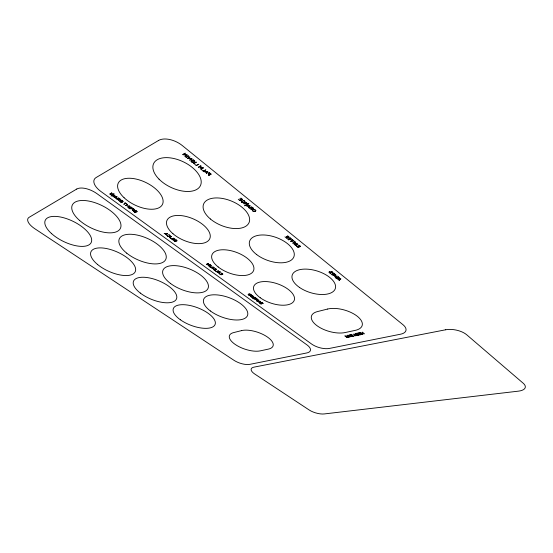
<?xml version="1.0" encoding="UTF-8"?>
<svg xmlns="http://www.w3.org/2000/svg" width="553" height="553" viewBox="0 0 553 553"><rect width="100%" height="100%" fill="white"/><g stroke="black" fill="none" stroke-linecap="round" stroke-linejoin="round"><path stroke-width="0.83" d="M294.168 244.039L295.406 245.11L297.217 244.813A1.797 0.968 18.5 0 0 297.811 244.391M297.756 244.371L296.588 243.313L294.701 243.596A1.797 0.961 18.5 0 0 294.113 244.018M297.597 244.329L296.463 243.375L294.839 243.686A1.839 0.982 18.4 0 0 294.293 244.025M251.11 294.867L249.375 294.065M206.587 172.923L207.513 171.451L205.052 171.686M248.815 207.05L248.567 207.645L250.136 205.633L246.258 205.792L247.309 205.84L248.878 206.974L249.901 205.668L247.454 205.827M339.404 279.998L338.961 280.364L340.918 278.926L337.123 278.892L339.48 279.936L340.683 278.94L338.277 278.968M117.934 198.223L117.803 198.382A0.83 0.408 26.1 0 0 117.9 198.741M335.906 277.295L335.858 277.323A0.747 0.38 16.3 0 0 335.768 277.53L336.051 277.938M209.898 266.359L211.688 265.813L210.292 266.311A1.873 0.892 21.3 0 0 209.898 266.532M359.644 333.798L359.664 333.784A1.065 0.491 15.2 0 0 359.782 333.666A0.816 0.373 15.2 0 0 359.623 333.314A1.071 0.491 15.2 0 0 359.443 333.189L359.367 333.148A0.816 0.373 15.2 0 0 358.932 332.996L358.247 332.989A1.376 0.629 15.2 0 0 357.591 333.369M250.889 207.216L250.654 207.43A0.864 0.484 21.2 0 0 250.696 207.762L249.016 208.011L251.041 208.128L251.926 208.84L250.813 209.456L253.488 208.336L252.555 207.582A1.293 0.719 21.2 0 0 250.772 207.119M120.215 199.225L118.266 200.262L120.423 199.28L119.379 198.617M193.737 162.153L194.656 161.594A1.348 0.767 25.1 0 0 194.787 161.282M121.162 201.195L120.042 200.649A3.028 1.493 25.9 0 0 119.918 200.725A1.334 0.657 25.9 0 0 120.056 201.582A1.334 0.657 25.9 0 0 121.425 202.26A1.265 0.622 25.9 0 1 120.098 201.534A1.265 0.622 25.9 0 1 120.181 200.767M122.04 201.983L122.801 201.278L121.764 200.421A0.809 0.401 25.9 0 0 121.155 200.352L121.038 200.262A0.871 0.429 25.9 0 1 121.556 200.262L122.213 200.566A1.334 0.657 25.9 0 1 123.001 201.389M122.172 202.073L122.89 201.638A1.21 0.594 25.9 0 0 122.966 201.382M194.566 164.075L196.26 165.568L198.845 164.22L196.225 165.402M124.888 202.529L126.886 203.988M125.738 203.248L123.775 204.271L125.87 203.345M125.842 205.578L127.598 204.506L125.559 205.564L129.679 206.02L127.625 207.071L129.388 206.006M201.562 169.702L203.234 171.174L205.834 169.861L203.2 171.015M130.46 206.594L132.132 207.81L130.079 208.854L128.42 207.645L130.031 208.716L131.925 207.762M134.51 209.649L132.533 210.638L134.718 209.698L133.708 209.062A1.106 0.546 25.3 0 0 133.045 208.702M359.512 333.867L359.167 334.378M238.274 199.239L239.822 200.615L242.477 199.446L240.818 198.105L242.249 199.391L241.094 199.896L239.781 198.838L240.99 199.944L239.802 200.463M243.645 202.37L244.716 201.651L243.735 200.684A0.857 0.477 21.7 0 0 243.044 200.608L242.933 200.504A0.919 0.512 21.7 0 1 243.534 200.511L244.226 200.836M169.412 236.463L170.144 236.11A1.251 0.608 23.5 0 0 170.276 235.861A1.224 0.601 23.5 0 0 169.619 235.143L169.094 234.88A0.843 0.408 23.5 0 0 168.506 234.845L168.665 234.921A0.788 0.387 23.5 0 1 169.342 235.06L170.089 235.931L168.506 236.497A0.767 0.373 23.5 0 1 168.119 236.387L167.386 235.834A0.774 0.373 23.5 0 1 167.4 235.433L167.255 235.371M255.389 211.087L253.585 211.46L252.244 210.34A1.866 1.037 21 0 1 252.762 209.815L254.332 209.38M284.975 236.815L286.385 238.073L289.108 237.092L287.581 235.861L288.88 237.037L287.698 237.465L286.489 236.49L287.595 237.5L286.378 237.942M287.214 238.62L288.625 239.871L291.341 238.903L289.82 237.672L291.12 238.841L289.938 239.269L288.735 238.295L289.827 239.304L288.611 239.739M211.889 267.472L213.278 266.975L211.771 267.389A3.712 1.777 21.4 0 1 211.557 267.458A0.982 0.47 21.3 0 1 211.156 267.479M290.823 240.009L292.019 240.977L293.228 240.548L291.943 239.38L293.449 240.603L290.608 241.474L291.915 241.011M292.924 241.702L294.12 242.663L295.33 242.242L294.044 241.08L295.551 242.297L292.71 243.161L294.016 242.705M299.049 246.997L299.996 246.638A1.32 0.705 18.3 0 0 300.224 246.382M249.189 294.009L248.615 294.182A1.569 0.726 19.5 0 0 248.152 294.493L249.327 295.392L250.834 295.212M248.739 294.251L250.122 293.996L251.256 294.88A1.569 0.733 19.5 0 1 250.82 295.198M250.205 295.288L250.709 295.136M251.103 295.979L252.5 295.8L253.474 296.588A1.604 0.747 19.4 0 1 253.06 296.85M330.86 273.728L332.146 274.882L334.911 274.074L333.507 272.94L334.696 274.018L333.494 274.371L332.381 273.479L333.383 274.406L332.146 274.765M253.074 296.857L252.569 297.009A1.853 0.864 19.4 0 1 251.815 297.106A1.002 0.463 19.4 0 1 250.723 296.249M255.998 298.212L253.938 298.814L253.136 298.226M263 303.314L260.933 303.894L260.138 303.321M353.319 334.053L355.441 335.775L356.243 335.609A1.071 0.491 15.3 0 0 356.422 334.924M360.763 332.471L362.989 334.192L362.471 332.284M346.613 336.459L345.957 336.597L347.077 337.441L347.733 337.302A0.968 0.435 15.6 0 0 348.093 337.123M354.349 334.835L355.109 334.676C354.017 332.851 355.309 334.938 356.326 334.945M354.438 334.904L355.171 334.752A0.885 0.408 15.3 0 1 355.752 334.738A0.857 0.394 15.3 0 1 356.485 335.36A1.051 0.477 15.3 0 1 356.132 335.533L355.461 335.685M364.531 333.874L362.312 332.146L362.823 334.06M136.612 211.792L135.257 211.322A8.343 4.071 25.2 0 0 135.07 211.218L134.973 211.17A1.196 0.588 25.2 0 0 134.642 211.032M298.627 245.387L298.461 245.304A0.885 0.477 18.3 0 1 299.387 245.449L299.685 245.608M176.587 240.914L175.356 240.5A7.991 3.857 23.1 0 0 175.101 240.361L175.004 240.313A1.147 0.56 23.1 0 0 174.686 240.182M332.153 272.747L332.077 272.753A0.781 0.401 16.5 0 1 331.745 272.726L330.653 272.242A2.765 1.424 16.7 0 0 330.176 271.993A0.878 0.449 16.6 0 0 329.305 271.979A0.747 0.387 16.6 0 0 329.194 272.242L329.491 272.657A1.528 0.788 16.6 0 0 330.576 273.32L330.563 273.189A1.334 0.691 16.6 0 1 329.547 272.65M338.623 277.938L337.282 277.468A8.191 4.168 16.4 0 0 337.109 277.364L337.019 277.323A1.175 0.601 16.3 0 0 336.701 277.184A0.899 0.463 16.3 0 0 335.982 277.143A1.182 0.608 16.3 0 0 335.782 277.212L335.726 277.247A0.899 0.463 16.3 0 0 335.609 277.488L335.927 277.959A1.521 0.781 16.3 0 0 337.13 278.588L337.116 278.463M254.442 209.504L255.728 210.541A1.915 1.065 21 0 1 255.23 210.983L254.636 211.246A2.219 1.23 21.1 0 1 253.737 211.446M299.373 245.532L300.002 246.431L297.977 247.032A0.816 0.435 18.3 0 1 297.562 246.908L296.843 246.279A0.816 0.435 18.3 0 1 296.968 245.919L296.85 245.836A0.878 0.47 18.4 0 0 296.664 246.189L296.913 246.562A1.839 0.982 18.3 0 0 297.065 246.7A1.203 0.643 18.3 0 0 298.129 247.156M335.871 277.274A0.871 0.442 16.3 0 1 336.742 277.281A2.744 1.403 16.3 0 1 337.212 277.537L337.434 277.551M337.289 277.578L338.305 278.014A0.774 0.401 16.2 0 0 338.63 278.041L338.706 278.035A1.016 0.518 16.2 0 0 339.183 277.737A1.279 0.657 16.2 0 0 337.911 276.804L337.938 276.859M215.753 268.765L215.248 268.53A0.802 0.38 21.1 0 0 214.668 268.481L214.764 268.564A0.753 0.359 21.1 0 1 215.483 268.696L216.14 269.491L214.516 269.961A0.733 0.353 21.2 0 1 214.142 269.85L213.437 269.297A0.733 0.353 21.2 0 1 213.493 268.993L213.382 268.924A0.795 0.38 21.2 0 0 213.264 269.214L213.534 269.546A1.659 0.795 21.2 0 0 213.686 269.664A1.085 0.518 21.2 0 0 214.661 270.071M210.347 267.23L210.416 267.272A1.175 0.56 21.3 0 1 209.808 266.318M194.034 160.308L193.301 159.962A0.968 0.553 25.2 0 0 192.693 159.976L192.817 160.087M253.039 298.247L253.951 298.91L256.191 298.261L255.244 297.659A0.871 0.408 19.3 0 0 254.802 297.417M260.622 302.733A1.009 0.463 19 0 0 259.751 303.003A0.982 0.456 19 0 0 260.048 303.341L260.947 303.998L263.187 303.362L262.253 302.774A0.864 0.401 19 0 0 261.818 302.532M255.051 298.489L254.297 297.936A0.843 0.394 19.3 0 1 254.014 297.403A0.843 0.394 19.3 0 1 254.788 297.327M262.046 303.583L261.306 303.044A0.836 0.387 19 0 1 261.03 302.512A0.836 0.387 19 0 1 261.804 302.443M119.282 199.723L118.28 199.094C113.724 198.783 119.137 199.446 117.9 198.741M133.473 210.168L132.672 209.58L133.397 210.202M254.159 297.929L254.961 298.509M261.963 303.604L261.168 303.03A0.892 0.408 19 0 0 260.615 302.705M208.688 174.147L209.532 174.824L208.578 175.474L211.184 174.181L210.202 173.386A1.424 0.809 24 0 0 209.276 172.868A1.41 0.802 24 0 0 208.204 173.179A1.41 0.802 24 0 0 208.633 174.174M210.099 173.442L210.949 174.126L209.635 174.776L208.785 174.098A1.203 0.684 24 0 1 208.301 173.511M134.393 211.91L133.978 211.46A0.76 0.373 25.2 0 1 133.971 211.225M174.368 240.977L173.995 240.562A0.726 0.353 23.1 0 1 174.008 240.348L174.043 240.313A0.85 0.415 23.1 0 1 174.755 240.285M134.296 211.937L133.826 211.419A0.912 0.449 25.2 0 1 133.826 211.142L133.861 211.101A1.203 0.594 25.2 0 1 133.999 211.011M329.367 272.677L329.042 272.2A0.906 0.463 16.6 0 1 329.153 271.958L329.215 271.917A1.189 0.615 16.6 0 1 329.401 271.848A0.906 0.47 16.6 0 1 330.127 271.882A1.182 0.608 16.6 0 1 330.452 272.021L330.542 272.076A8.24 4.224 16.8 0 1 330.715 272.173L332.07 272.65A1.002 0.518 16.6 0 0 332.222 272.608A1.009 0.518 16.6 0 0 332.291 272.069A1.009 0.518 16.6 0 0 331.371 271.613L331.337 271.454A1.286 0.664 16.6 0 1 332.567 272.429M167.206 235.758L167.476 236.062A1.742 0.85 23.5 0 0 167.642 236.186A1.141 0.553 23.5 0 0 168.665 236.622M135.526 212.456L135.582 212.559A1.548 0.76 25.2 0 1 134.338 211.93M250.564 296.235L251.691 297.106L253.198 296.926A1.562 0.726 19.4 0 0 253.668 296.615M253.62 296.602L252.493 295.724L250.979 295.903A1.562 0.726 19.4 0 0 250.516 296.214M169.384 236.442A2.392 1.168 23.5 0 1 168.686 236.636M174.416 240.97A1.293 0.629 23.1 0 0 175.46 241.537L175.501 241.592A1.479 0.719 23.1 0 1 174.319 240.99L173.877 240.583A0.871 0.422 23.1 0 1 173.87 240.272L173.912 240.23A1.154 0.56 23.1 0 1 174.05 240.154M175.674 239.878A0.975 0.477 23.1 0 1 176.601 240.327A0.975 0.477 23.1 0 1 176.753 240.901M175.605 239.753A1.244 0.608 23.1 0 1 176.946 240.686A0.988 0.484 23.1 0 1 176.677 241.004L176.621 241.025A0.753 0.366 23.1 0 1 176.331 241.004L175.246 240.534A2.675 1.3 23.1 0 0 174.762 240.285M211.861 267.458A2.018 0.968 21.4 0 1 211.274 267.597A1.071 0.512 21.3 0 1 210.195 267.113L210.154 266.988A0.899 0.429 21.3 0 1 209.926 266.546M215.746 268.772A1.168 0.56 21.1 0 1 216.361 269.442A1.189 0.567 21.1 0 1 216.175 269.65L215.421 269.947A2.281 1.092 21.2 0 1 214.682 270.085M222.783 274.122A1.161 0.553 20.8 0 0 222.182 273.459L221.691 273.223A0.795 0.38 20.8 0 0 221.103 273.175L221.262 273.244A0.747 0.353 20.8 0 1 221.919 273.389L222.576 274.15L220.93 274.627A0.733 0.346 20.8 0 1 220.564 274.516L219.894 274.018A0.733 0.346 20.9 0 1 219.928 273.673L219.811 273.604A0.788 0.373 20.9 0 0 219.7 273.894L219.963 274.219A1.652 0.781 20.8 0 0 220.115 274.336A1.078 0.512 20.8 0 0 221.082 274.744A2.267 1.078 20.9 0 0 221.815 274.606L222.596 274.329A1.182 0.56 20.8 0 0 222.755 274.115M251.152 294.88A1.604 0.747 19.5 0 1 250.696 295.129M250.184 295.274A1.859 0.864 19.5 0 1 249.451 295.385M249.417 295.33A1.009 0.47 19.5 0 1 248.359 294.528M248.297 294.507A1.604 0.747 19.5 0 1 248.753 294.265M250.668 296.228A1.597 0.747 19.4 0 1 251.117 295.986M254.739 297.32A0.988 0.463 19.3 0 1 255.327 297.632M254.242 297.915A0.899 0.415 19.3 0 0 253.599 297.597A1.016 0.47 19.3 0 0 252.742 297.901A0.988 0.456 19.3 0 0 253.046 298.247A0.85 0.394 19.3 0 1 252.935 297.742A0.85 0.394 19.3 0 1 253.696 297.694M261.756 302.436A0.982 0.456 19 0 1 262.336 302.747M260.988 302.844A0.878 0.408 19 0 1 261.749 302.463M260.104 303.327A0.85 0.394 19 0 1 259.945 302.844A0.85 0.394 19 0 1 260.705 302.802M348.259 337.13A1.113 0.505 15.6 0 1 347.809 337.358L347.056 337.524L344.837 335.851L346.531 336.39A1.106 0.498 15.6 0 1 347.63 336.528A1.106 0.498 15.6 0 1 348.259 337.13M346.627 336.466A0.947 0.429 15.6 0 1 347.236 336.445A0.954 0.435 15.6 0 1 348.037 337.109M357.736 333.397A1.203 0.553 15.2 0 1 358.351 333.086L359.346 333.224A0.788 0.359 15.2 0 1 359.637 333.653A2.495 1.147 15.3 0 1 359.367 333.805L359.035 334.385A0.912 0.422 15.2 0 0 359.678 334.731A1.154 0.525 15.2 0 0 360.819 334.434M360.632 334.406A0.906 0.415 15.2 0 1 360.183 334.703A0.906 0.415 15.2 0 1 359.25 334.482M242.815 202.674A1.334 0.747 21.7 0 1 241.495 201.886A1.334 0.747 21.7 0 1 241.792 201.057L242.933 201.472L241.668 200.933A3.2 1.783 21.7 0 0 241.495 201.009A1.417 0.788 21.7 0 0 241.44 201.935A1.417 0.788 21.7 0 0 242.85 202.668A2.647 1.479 21.8 0 0 243.749 202.446L244.737 201.99A1.279 0.712 21.7 0 0 244.889 201.721M243.61 202.35A2.302 1.279 21.8 0 1 242.808 202.578M244.212 200.85A1.41 0.788 21.7 0 1 244.931 201.727M250.758 207.61A1.071 0.594 21.2 0 0 251.18 208.094L252.03 208.792L253.26 208.281L252.458 207.631A1.272 0.705 21.2 0 0 251.795 207.23M250.848 207.624A1.037 0.574 21.2 0 1 251.788 207.264M255.368 211.073A1.873 1.037 21 0 0 255.956 210.61L254.553 209.421L252.894 209.891A1.915 1.058 21 0 0 252.368 210.285A1.203 0.664 21 0 0 253.696 211.37M332.623 272.442A1.016 0.525 16.5 0 1 332.146 272.74M337.109 278.498A1.327 0.684 16.3 0 1 336.106 277.931M337.945 276.922A1.002 0.512 16.2 0 1 338.858 277.371A1.002 0.512 16.2 0 1 338.83 277.924M297.632 244.385A1.839 0.988 18.5 0 1 297.065 244.716L296.463 244.944A2.136 1.141 18.5 0 1 295.558 245.103M295.523 245.034A1.154 0.615 18.5 0 1 294.362 244.053M299.671 245.615A1.293 0.691 18.3 0 1 300.258 246.389M299.021 246.977A2.523 1.348 18.4 0 1 298.15 247.177M135.533 212.497A1.355 0.664 25.2 0 1 134.441 211.903M133.944 211.046A0.912 0.449 25.2 0 1 134.579 211.052M135.603 210.672A1.016 0.505 25.2 0 1 136.695 211.274A1.016 0.505 25.2 0 1 136.577 211.889M135.526 210.541A1.3 0.636 25.2 0 1 136.95 211.536M137.006 211.543A1.03 0.512 25.2 0 1 136.709 211.889L136.653 211.91A0.788 0.387 25.2 0 1 136.363 211.896L135.229 211.398A2.793 1.376 25.2 0 0 134.725 211.142A0.885 0.435 25.2 0 0 133.964 211.163M132.941 208.571A1.286 0.629 25.3 0 1 133.778 209.027M132.547 209.642A1.272 0.629 25.3 0 1 132.063 208.806A1.272 0.629 25.3 0 1 132.927 208.564M132.685 209.573A1.085 0.532 25.3 0 1 132.188 209.082M132.264 209.103A1.099 0.539 25.3 0 1 133.052 208.737M122.006 201.963A2.177 1.071 26 0 1 121.37 202.177M122.144 202.059A2.509 1.237 26 0 1 121.453 202.287M117.81 198.14A1.237 0.615 26.1 0 1 119.489 198.548M118.39 199.059A1.023 0.505 26.1 0 1 117.92 198.596M117.996 198.617A0.995 0.491 26.1 0 1 118.715 198.264M118.715 198.237A1.217 0.601 26.1 0 1 119.365 198.617M208.391 173.524A1.217 0.691 24 0 1 209.38 173.061M209.38 173.02A1.23 0.698 24 0 1 210.092 173.442M192.783 162.409A1.41 0.802 25.1 0 1 191.373 161.559A1.41 0.802 25.1 0 1 191.594 160.619L192.783 161.061L191.449 160.481A3.373 1.922 25.1 0 0 191.29 160.577A1.493 0.85 25.2 0 0 191.317 161.614A1.493 0.85 25.2 0 0 192.824 162.402A2.8 1.597 25.2 0 0 193.709 162.133M192.769 162.299A2.426 1.383 25.2 0 0 193.557 162.022L194.608 161.213L193.522 160.149A0.906 0.518 25.1 0 0 192.81 160.087M194.02 160.329A1.486 0.85 25.1 0 1 194.836 161.296M200.787 166.073L200.034 167.946L203.11 167.953C195.409 171.741 209.297 166.239 200.241 167.891C203.884 162.444 193.923 170.269 200.787 166.073M116.925 196.723L116.047 198.651L116.731 196.764L114.671 196.93L116.158 198.009L113.642 196.903L116.925 196.723M208.46 263.663L207.81 264.908L210.375 265.06C203.642 267.41 215.739 264.071 207.983 264.88C210.997 261.258 202.702 266.276 208.46 263.663M167.407 233.532L166.356 235.225L166.481 234.721L165.036 233.67L164.137 233.615L167.407 233.532M207.748 171.409L206.331 173.67L206.532 173.006L204.914 171.707L203.85 171.672L207.748 171.409M167.213 233.56L166.522 234.659L165.153 233.663L167.213 233.56M256.945 299.007L256.177 300.092L258.707 300.286C251.836 302.18 264.085 299.567 256.35 300.072C259.661 296.885 250.979 301.212 256.945 299.007M220.163 271.993L218.933 273.452L219.112 273.016L217.792 272.055L216.907 271.979L220.163 271.993M219.963 272.014L219.161 272.961L217.91 272.048L219.963 272.014M260.456 301.371L259.115 302.671L259.329 302.277L258.099 301.378L257.228 301.295L260.456 301.371M260.263 301.385L259.385 302.228L258.216 301.378L260.263 301.385M76.729 189.05L29.136 217.315A14.62 6.235 26.7 0 0 34.818 228.735L233.94 360.28A11.883 4.714 18.9 0 0 249.804 364.351L306.791 352.952A12.857 5.509 17.3 0 0 306.984 344.906L96.989 193.688A15.878 7.583 26.8 0 0 76.729 189.05M158.545 140.469L96.07 177.568A16.39 8.171 26.8 0 0 100.909 191.483L311.498 343.959A13.258 5.834 16.6 0 0 329.436 348.425L400.642 334.185A14.592 6.892 13.9 0 0 402.971 324.708L182.324 145.584A18.014 10.217 26.3 0 0 158.545 140.469M111.734 192.942L109.722 194.048L113.579 194.483C105.139 198.893 121.314 191.96 110.006 194.062L111.734 192.942M185.22 153.216L182.656 154.626L187.142 155.04L184.916 156.444L187.481 155.04L182.995 154.626L185.22 153.216M114.934 195.271L112.916 196.37L114.934 195.271M188.614 155.96L186.043 157.349L188.614 155.96M189.886 156.983L187.315 158.372L191.794 158.794L189.555 160.176L192.133 158.794L187.654 158.379L189.886 156.983M196.315 162.174L193.737 163.536L196.315 162.174M129.713 207.251L130.95 208.253L129.713 207.251M246.32 202.55L243.652 203.698L248.021 204.175C236.802 208.806 257.525 201.734 243.984 203.711L246.32 202.55M171.582 236.573L169.46 237.486L171.582 236.573M170.186 237.914L171.665 239.083L173.787 238.184L171.624 238.958L170.186 237.914M174.755 238.889L172.633 239.788L174.755 238.889M214.177 267.631L211.993 268.405L214.177 267.631M215.041 270.528L216.403 271.613L218.594 270.852L216.375 271.502L215.041 270.528M335.782 274.779L333.017 275.588L334.468 275.276L335.809 276.362C331.482 277.724 340.378 275.152 335.92 276.334L334.579 275.249L335.782 274.779M241.564 330.604L233.594 332.602A18.712 7.79 18.9 0 0 235.232 344.457A18.712 7.79 18.9 0 0 260.276 350.865L268.35 349.123A18.92 7.97 18.7 0 0 267.341 336.977A18.92 7.97 18.7 0 0 241.564 330.604M327.549 309.051L317.512 311.567A21.007 9.747 16.3 0 0 316.682 325.468A21.007 9.747 16.3 0 0 345.162 332.54L355.282 330.355A21.297 9.989 15.9 0 0 357.024 316.067A21.297 9.989 15.9 0 0 327.549 309.051M347.063 335.374L349.282 337.06L347.063 335.374M348.017 335.173L350.236 336.86L349.676 334.987C355.517 340.171 347.201 331.164 350.07 336.729L348.017 335.173M351.846 334.365L350.471 334.655L352.696 336.348L354.079 336.058L352.717 336.259L351.749 335.526L352.752 335.229L351.66 335.457L350.664 334.696L351.846 334.365M356.906 333.293L355.517 333.583L357.743 335.291L359.146 335L357.763 335.201L356.796 334.461L357.819 334.164L356.713 334.392L355.71 333.632L356.906 333.293M359.775 332.685L362.008 334.399L359.775 332.685M445.718 329.768L253.986 367.137A11.661 4.542 18.2 0 0 254.746 374.028L309.182 409.987A11.129 4.092 16.5 0 0 324.231 413.941L518.465 391.144A14.502 6.152 10.2 0 0 523.249 383.27L466.753 334.814A15.152 7.12 11.5 0 0 445.718 329.768M260.228 297.756A21.401 10.189 18.7 0 0 294.078 300.721A21.401 10.189 18.7 0 0 267.7 281.677A21.401 10.189 18.7 0 0 260.228 297.756M218.193 266.954A22.251 10.942 20.7 0 0 253.371 271.046A22.251 10.942 20.7 0 0 226.792 249.977A22.251 10.942 20.7 0 0 218.193 266.954M172.951 233.712A23.281 11.724 23 0 0 209.559 239.138A23.281 11.724 23 0 0 182.608 215.781A23.281 11.724 23 0 0 172.951 233.712M124.079 197.725A24.532 12.525 25.7 0 0 162.285 204.741A24.532 12.525 25.7 0 0 134.732 178.785A24.532 12.525 25.7 0 0 124.079 197.725M299.546 287.477A22.576 11.323 17.2 0 0 335.215 288.853A22.576 11.323 17.2 0 0 306.549 269.124A22.576 11.323 17.2 0 0 299.546 287.477M256.703 254.615A23.468 12.235 19.4 0 0 293.795 257.034A23.468 12.235 19.4 0 0 264.88 235.032A23.468 12.235 19.4 0 0 256.703 254.615M210.41 219.002A24.546 13.203 22.1 0 0 249.016 222.693A24.546 13.203 22.1 0 0 219.665 198.078A24.546 13.203 22.1 0 0 210.41 219.002M159.008 179.131A25.88 14.205 25.2 0 0 200.006 186.396A25.88 14.205 25.2 0 0 172.094 158.158A25.88 14.205 25.2 0 0 159.008 179.131M180.361 319.779A22.334 9.394 20.8 0 0 214.979 324.749A22.334 9.394 20.8 0 0 187.356 305.035A22.334 9.394 20.8 0 0 180.361 319.779M140.282 293.042A23.226 9.961 22.4 0 0 176.303 299.277A23.226 9.961 22.4 0 0 148.474 277.765A23.226 9.961 22.4 0 0 140.282 293.042M97.487 264.417A24.277 10.548 24.2 0 0 135.022 272.111A24.277 10.548 24.2 0 0 106.84 248.615A24.277 10.548 24.2 0 0 97.487 264.417M51.664 233.698A25.514 11.143 26 0 0 90.879 243.085A25.514 11.143 26 0 0 62.164 217.377A25.514 11.143 26 0 0 51.664 233.698M79.597 220.467A26.731 12.443 26 0 0 120.388 228.382A26.731 12.443 26 0 0 89.102 201.133A26.731 12.443 26 0 0 79.597 220.467M126.741 253.177A25.403 11.724 23.8 0 0 165.769 259.398A25.403 11.724 23.8 0 0 135.153 234.693A25.403 11.724 23.8 0 0 126.741 253.177M170.628 283.551A24.291 11.025 21.8 0 0 208.052 288.334A24.291 11.025 21.8 0 0 177.893 265.889A24.291 11.025 21.8 0 0 170.628 283.551M210.403 310.98A23.35 10.348 20.1 0 0 247.239 316.06A23.35 10.348 20.1 0 0 219.161 295.143A23.35 10.348 20.1 0 0 210.403 310.98"/></g></svg>
